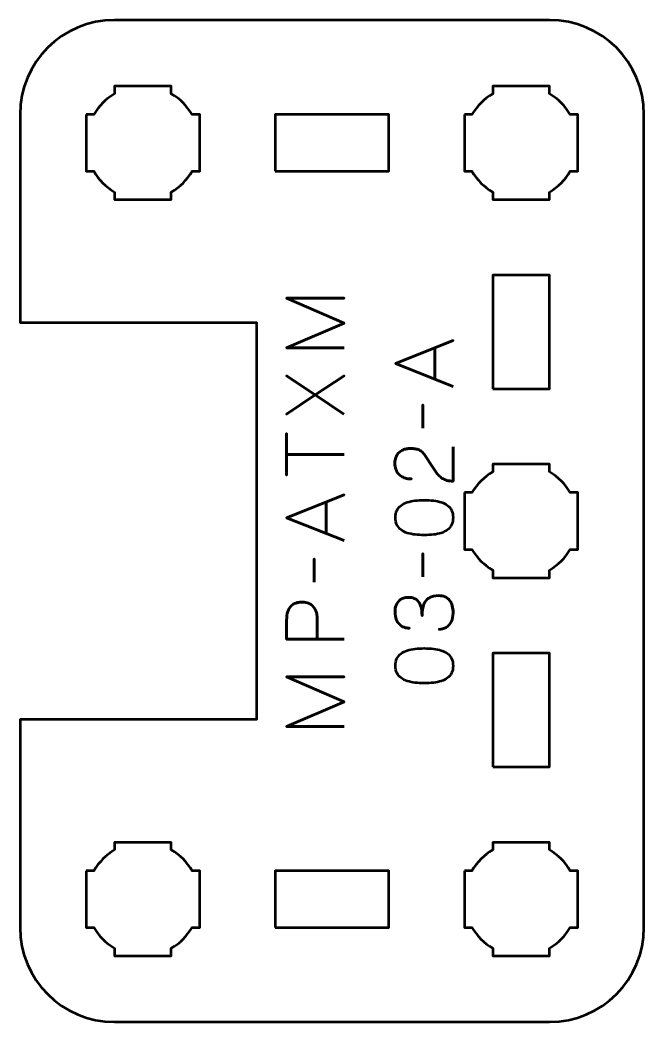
# Model space of a CAD drawing. Header units: centimetres. Extents: x -19.4 to -8.1, y -17.5 to -6.2.
# Drawn here: x -19.4 to -16.1, y -17.5 to -12.2 of the extents above; entities that cross this region are included whole.
import ezdxf

# ---------------------------------------------------------------- set-up
doc = ezdxf.new("R2010")
doc.units = ezdxf.units.CM
doc.header["$MEASUREMENT"] = 0
doc.layers.add('Layer 1', color=7, linetype='Continuous')

msp = doc.modelspace()

# ---------------------------------------------------------------- linework, layer by layer
at = {"layer": 'Layer 1', "color": 250, "lineweight": 53}
msp.add_open_spline([(-19.4, -16.99991), (-19.4, -16.99991), (-19.40001, -15.89997), (-19.40001, -15.89997), (-19.40001, -15.89997), (-19.40001, -15.89997), (-18.15, -15.89997), (-18.15, -15.89997), (-18.15, -15.89997), (-18.15, -15.89997), (-18.15, -13.79998), (-18.15, -13.79998), (-18.15, -13.79998), (-18.15, -13.79998), (-19.4, -13.79998), (-19.4, -13.79998), (-19.4, -13.79998), (-19.4, -13.79998), (-19.4, -12.70005), (-19.4, -12.70005), (-19.4, -12.70005), (-19.4, -12.42292), (-19.1769, -12.19996), (-18.8999, -12.19996), (-18.8999, -12.19996), (-18.8999, -12.19996), (-16.59998, -12.19996), (-16.59998, -12.19996), (-16.59998, -12.19996), (-16.32297, -12.19996), (-16.10002, -12.42292), (-16.10002, -12.70005), (-16.10002, -12.70005), (-16.10002, -12.70005), (-16.10002, -16.99991), (-16.10002, -16.99991), (-16.10002, -16.99991), (-16.10002, -17.27691), (-16.32297, -17.5), (-16.59998, -17.5), (-16.59998, -17.5), (-16.59998, -17.5), (-18.8999, -17.5), (-18.8999, -17.5), (-18.8999, -17.5), (-19.1769, -17.5), (-19.4, -17.27691), (-19.4, -16.99991)], degree=3, knots=[0, 0, 0, 0, 0.0833333, 0.0833333, 0.0833333, 0.0833333, 0.1666667, 0.1666667, 0.1666667, 0.1666667, 0.25, 0.25, 0.25, 0.25, 0.3333333, 0.3333333, 0.3333333, 0.3333333, 0.4166667, 0.4166667, 0.4166667, 0.4166667, 0.5, 0.5, 0.5, 0.5, 0.5833333, 0.5833333, 0.5833333, 0.5833333, 0.6666667, 0.6666667, 0.6666667, 0.6666667, 0.75, 0.75, 0.75, 0.75, 0.8333333, 0.8333333, 0.8333333, 0.8333333, 0.9166667, 0.9166667, 0.9166667, 0.9166667, 1, 1, 1, 1], dxfattribs=at)
at = {"layer": 'Layer 1', "lineweight": 53}
for points, knots in [([(-19.04984, -12.69986), (-19.04984, -12.69986), (-19.00964, -12.69986), (-19.00964, -12.69986), (-19.00964, -12.69986), (-18.98331, -12.65434), (-18.94535, -12.61641), (-18.89984, -12.59008), (-18.89984, -12.59008), (-18.89984, -12.59008), (-18.89984, -12.54986), (-18.89984, -12.54986), (-18.89984, -12.54986), (-18.89984, -12.54986), (-18.59984, -12.54986), (-18.59984, -12.54986), (-18.59984, -12.54986), (-18.59984, -12.54986), (-18.59984, -12.59005), (-18.59984, -12.59005), (-18.59984, -12.59005), (-18.55431, -12.61638), (-18.51632, -12.65433), (-18.48996, -12.69986), (-18.48996, -12.69986), (-18.48996, -12.69986), (-18.44984, -12.69986), (-18.44984, -12.69986), (-18.44984, -12.69986), (-18.44984, -12.69986), (-18.44984, -12.84528), (-18.44984, -12.84528), (-18.44984, -12.84528), (-18.44984, -12.84528), (-18.44978, -12.84993), (-18.44978, -12.84993), (-18.44978, -12.84993), (-18.44978, -12.84993), (-18.44984, -12.85457), (-18.44984, -12.85457), (-18.44984, -12.85457), (-18.44984, -12.85457), (-18.44984, -12.99986), (-18.44984, -12.99986), (-18.44984, -12.99986), (-18.44984, -12.99986), (-18.48991, -12.99986), (-18.48991, -12.99986), (-18.48991, -12.99986), (-18.51626, -13.04543), (-18.55426, -13.08344), (-18.59984, -13.1098), (-18.59984, -13.1098), (-18.59984, -13.1098), (-18.59984, -13.14986), (-18.59984, -13.14986), (-18.59984, -13.14986), (-18.59984, -13.14986), (-18.74312, -13.14986), (-18.74312, -13.14986), (-18.74312, -13.14986), (-18.74312, -13.14986), (-18.74979, -13.14994), (-18.74979, -13.14994), (-18.74979, -13.14994), (-18.74979, -13.14994), (-18.75647, -13.14986), (-18.75647, -13.14986), (-18.75647, -13.14986), (-18.75647, -13.14986), (-18.89984, -13.14986), (-18.89984, -13.14986), (-18.89984, -13.14986), (-18.89984, -13.14986), (-18.89984, -13.10976), (-18.89984, -13.10976), (-18.89984, -13.10976), (-18.94538, -13.0834), (-18.98336, -13.04541), (-19.00969, -12.99986), (-19.00969, -12.99986), (-19.00969, -12.99986), (-19.04984, -12.99986), (-19.04984, -12.99986), (-19.04984, -12.99986), (-19.04984, -12.99986), (-19.04984, -12.69986), (-19.04984, -12.69986)], [0, 0, 0, 0, 0.0454545, 0.0454545, 0.0454545, 0.0454545, 0.0909091, 0.0909091, 0.0909091, 0.0909091, 0.1363636, 0.1363636, 0.1363636, 0.1363636, 0.1818182, 0.1818182, 0.1818182, 0.1818182, 0.2272727, 0.2272727, 0.2272727, 0.2272727, 0.2727273, 0.2727273, 0.2727273, 0.2727273, 0.3181818, 0.3181818, 0.3181818, 0.3181818, 0.3636364, 0.3636364, 0.3636364, 0.3636364, 0.4090909, 0.4090909, 0.4090909, 0.4090909, 0.4545455, 0.4545455, 0.4545455, 0.4545455, 0.5, 0.5, 0.5, 0.5, 0.5454545, 0.5454545, 0.5454545, 0.5454545, 0.5909091, 0.5909091, 0.5909091, 0.5909091, 0.6363636, 0.6363636, 0.6363636, 0.6363636, 0.6818182, 0.6818182, 0.6818182, 0.6818182, 0.7272727, 0.7272727, 0.7272727, 0.7272727, 0.7727273, 0.7727273, 0.7727273, 0.7727273, 0.8181818, 0.8181818, 0.8181818, 0.8181818, 0.8636364, 0.8636364, 0.8636364, 0.8636364, 0.9090909, 0.9090909, 0.9090909, 0.9090909, 0.9545455, 0.9545455, 0.9545455, 0.9545455, 1, 1, 1, 1]), ([(-17.04984, -12.69986), (-17.04984, -12.69986), (-17.00964, -12.69986), (-17.00964, -12.69986), (-17.00964, -12.69986), (-16.98331, -12.65434), (-16.94535, -12.61641), (-16.89984, -12.59008), (-16.89984, -12.59008), (-16.89984, -12.59008), (-16.89984, -12.54986), (-16.89984, -12.54986), (-16.89984, -12.54986), (-16.89984, -12.54986), (-16.59984, -12.54986), (-16.59984, -12.54986), (-16.59984, -12.54986), (-16.59984, -12.54986), (-16.59984, -12.59005), (-16.59984, -12.59005), (-16.59984, -12.59005), (-16.55431, -12.61638), (-16.51632, -12.65433), (-16.48996, -12.69986), (-16.48996, -12.69986), (-16.48996, -12.69986), (-16.44984, -12.69986), (-16.44984, -12.69986), (-16.44984, -12.69986), (-16.44984, -12.69986), (-16.44984, -12.84528), (-16.44984, -12.84528), (-16.44984, -12.84528), (-16.44984, -12.84528), (-16.44978, -12.84993), (-16.44978, -12.84993), (-16.44978, -12.84993), (-16.44978, -12.84993), (-16.44984, -12.85457), (-16.44984, -12.85457), (-16.44984, -12.85457), (-16.44984, -12.85457), (-16.44984, -12.99986), (-16.44984, -12.99986), (-16.44984, -12.99986), (-16.44984, -12.99986), (-16.48991, -12.99986), (-16.48991, -12.99986), (-16.48991, -12.99986), (-16.51626, -13.04543), (-16.55426, -13.08344), (-16.59984, -13.1098), (-16.59984, -13.1098), (-16.59984, -13.1098), (-16.59984, -13.14986), (-16.59984, -13.14986), (-16.59984, -13.14986), (-16.59984, -13.14986), (-16.74312, -13.14986), (-16.74312, -13.14986), (-16.74312, -13.14986), (-16.74312, -13.14986), (-16.74979, -13.14994), (-16.74979, -13.14994), (-16.74979, -13.14994), (-16.74979, -13.14994), (-16.75647, -13.14986), (-16.75647, -13.14986), (-16.75647, -13.14986), (-16.75647, -13.14986), (-16.89984, -13.14986), (-16.89984, -13.14986), (-16.89984, -13.14986), (-16.89984, -13.14986), (-16.89984, -13.10976), (-16.89984, -13.10976), (-16.89984, -13.10976), (-16.94538, -13.0834), (-16.98336, -13.04541), (-17.00969, -12.99986), (-17.00969, -12.99986), (-17.00969, -12.99986), (-17.04984, -12.99986), (-17.04984, -12.99986), (-17.04984, -12.99986), (-17.04984, -12.99986), (-17.04984, -12.69986), (-17.04984, -12.69986)], [0, 0, 0, 0, 0.0454545, 0.0454545, 0.0454545, 0.0454545, 0.0909091, 0.0909091, 0.0909091, 0.0909091, 0.1363636, 0.1363636, 0.1363636, 0.1363636, 0.1818182, 0.1818182, 0.1818182, 0.1818182, 0.2272727, 0.2272727, 0.2272727, 0.2272727, 0.2727273, 0.2727273, 0.2727273, 0.2727273, 0.3181818, 0.3181818, 0.3181818, 0.3181818, 0.3636364, 0.3636364, 0.3636364, 0.3636364, 0.4090909, 0.4090909, 0.4090909, 0.4090909, 0.4545455, 0.4545455, 0.4545455, 0.4545455, 0.5, 0.5, 0.5, 0.5, 0.5454545, 0.5454545, 0.5454545, 0.5454545, 0.5909091, 0.5909091, 0.5909091, 0.5909091, 0.6363636, 0.6363636, 0.6363636, 0.6363636, 0.6818182, 0.6818182, 0.6818182, 0.6818182, 0.7272727, 0.7272727, 0.7272727, 0.7272727, 0.7727273, 0.7727273, 0.7727273, 0.7727273, 0.8181818, 0.8181818, 0.8181818, 0.8181818, 0.8636364, 0.8636364, 0.8636364, 0.8636364, 0.9090909, 0.9090909, 0.9090909, 0.9090909, 0.9545455, 0.9545455, 0.9545455, 0.9545455, 1, 1, 1, 1]), ([(-18.04995, -13.00005), (-18.04995, -13.00005), (-18.04995, -12.70005), (-18.04995, -12.70005), (-18.04995, -12.70005), (-18.04995, -12.70005), (-17.44996, -12.70005), (-17.44996, -12.70005), (-17.44996, -12.70005), (-17.44996, -12.70005), (-17.44996, -13.00005), (-17.44996, -13.00005), (-17.44996, -13.00005), (-17.44996, -13.00005), (-18.04995, -13.00005), (-18.04995, -13.00005)], [0, 0, 0, 0, 0.25, 0.25, 0.25, 0.25, 0.5, 0.5, 0.5, 0.5, 0.75, 0.75, 0.75, 0.75, 1, 1, 1, 1]), ([(-16.89998, -14.15), (-16.89998, -14.15), (-16.89998, -13.55), (-16.89998, -13.55), (-16.89998, -13.55), (-16.89998, -13.55), (-16.59998, -13.55), (-16.59998, -13.55), (-16.59998, -13.55), (-16.59998, -13.55), (-16.59998, -14.15), (-16.59998, -14.15), (-16.59998, -14.15), (-16.59998, -14.15), (-16.89998, -14.15), (-16.89998, -14.15)], [0, 0, 0, 0, 0.25, 0.25, 0.25, 0.25, 0.5, 0.5, 0.5, 0.5, 0.75, 0.75, 0.75, 0.75, 1, 1, 1, 1]), ([(-17.04984, -14.69986), (-17.04984, -14.69986), (-17.00964, -14.69986), (-17.00964, -14.69986), (-17.00964, -14.69986), (-16.98331, -14.65434), (-16.94535, -14.61641), (-16.89984, -14.59008), (-16.89984, -14.59008), (-16.89984, -14.59008), (-16.89984, -14.54986), (-16.89984, -14.54986), (-16.89984, -14.54986), (-16.89984, -14.54986), (-16.59984, -14.54986), (-16.59984, -14.54986), (-16.59984, -14.54986), (-16.59984, -14.54986), (-16.59984, -14.59005), (-16.59984, -14.59005), (-16.59984, -14.59005), (-16.55431, -14.61638), (-16.51632, -14.65433), (-16.48996, -14.69986), (-16.48996, -14.69986), (-16.48996, -14.69986), (-16.44984, -14.69986), (-16.44984, -14.69986), (-16.44984, -14.69986), (-16.44984, -14.69986), (-16.44984, -14.84528), (-16.44984, -14.84528), (-16.44984, -14.84528), (-16.44984, -14.84528), (-16.44978, -14.84993), (-16.44978, -14.84993), (-16.44978, -14.84993), (-16.44978, -14.84993), (-16.44984, -14.85457), (-16.44984, -14.85457), (-16.44984, -14.85457), (-16.44984, -14.85457), (-16.44984, -14.99986), (-16.44984, -14.99986), (-16.44984, -14.99986), (-16.44984, -14.99986), (-16.48991, -14.99986), (-16.48991, -14.99986), (-16.48991, -14.99986), (-16.51626, -15.04543), (-16.55426, -15.08344), (-16.59984, -15.1098), (-16.59984, -15.1098), (-16.59984, -15.1098), (-16.59984, -15.14986), (-16.59984, -15.14986), (-16.59984, -15.14986), (-16.59984, -15.14986), (-16.74312, -15.14986), (-16.74312, -15.14986), (-16.74312, -15.14986), (-16.74312, -15.14986), (-16.74979, -15.14994), (-16.74979, -15.14994), (-16.74979, -15.14994), (-16.74979, -15.14994), (-16.75647, -15.14986), (-16.75647, -15.14986), (-16.75647, -15.14986), (-16.75647, -15.14986), (-16.89984, -15.14986), (-16.89984, -15.14986), (-16.89984, -15.14986), (-16.89984, -15.14986), (-16.89984, -15.10976), (-16.89984, -15.10976), (-16.89984, -15.10976), (-16.94538, -15.0834), (-16.98336, -15.04541), (-17.00969, -14.99986), (-17.00969, -14.99986), (-17.00969, -14.99986), (-17.04984, -14.99986), (-17.04984, -14.99986), (-17.04984, -14.99986), (-17.04984, -14.99986), (-17.04984, -14.69986), (-17.04984, -14.69986)], [0, 0, 0, 0, 0.0454545, 0.0454545, 0.0454545, 0.0454545, 0.0909091, 0.0909091, 0.0909091, 0.0909091, 0.1363636, 0.1363636, 0.1363636, 0.1363636, 0.1818182, 0.1818182, 0.1818182, 0.1818182, 0.2272727, 0.2272727, 0.2272727, 0.2272727, 0.2727273, 0.2727273, 0.2727273, 0.2727273, 0.3181818, 0.3181818, 0.3181818, 0.3181818, 0.3636364, 0.3636364, 0.3636364, 0.3636364, 0.4090909, 0.4090909, 0.4090909, 0.4090909, 0.4545455, 0.4545455, 0.4545455, 0.4545455, 0.5, 0.5, 0.5, 0.5, 0.5454545, 0.5454545, 0.5454545, 0.5454545, 0.5909091, 0.5909091, 0.5909091, 0.5909091, 0.6363636, 0.6363636, 0.6363636, 0.6363636, 0.6818182, 0.6818182, 0.6818182, 0.6818182, 0.7272727, 0.7272727, 0.7272727, 0.7272727, 0.7727273, 0.7727273, 0.7727273, 0.7727273, 0.8181818, 0.8181818, 0.8181818, 0.8181818, 0.8636364, 0.8636364, 0.8636364, 0.8636364, 0.9090909, 0.9090909, 0.9090909, 0.9090909, 0.9545455, 0.9545455, 0.9545455, 0.9545455, 1, 1, 1, 1]), ([(-16.89998, -16.14996), (-16.89998, -16.14996), (-16.89998, -15.54996), (-16.89998, -15.54996), (-16.89998, -15.54996), (-16.89998, -15.54996), (-16.59998, -15.54996), (-16.59998, -15.54996), (-16.59998, -15.54996), (-16.59998, -15.54996), (-16.59998, -16.14996), (-16.59998, -16.14996), (-16.59998, -16.14996), (-16.59998, -16.14996), (-16.89998, -16.14996), (-16.89998, -16.14996)], [0, 0, 0, 0, 0.25, 0.25, 0.25, 0.25, 0.5, 0.5, 0.5, 0.5, 0.75, 0.75, 0.75, 0.75, 1, 1, 1, 1]), ([(-19.04984, -16.69986), (-19.04984, -16.69986), (-19.00964, -16.69986), (-19.00964, -16.69986), (-19.00964, -16.69986), (-18.98331, -16.65434), (-18.94535, -16.61641), (-18.89984, -16.59008), (-18.89984, -16.59008), (-18.89984, -16.59008), (-18.89984, -16.54986), (-18.89984, -16.54986), (-18.89984, -16.54986), (-18.89984, -16.54986), (-18.59984, -16.54986), (-18.59984, -16.54986), (-18.59984, -16.54986), (-18.59984, -16.54986), (-18.59984, -16.59005), (-18.59984, -16.59005), (-18.59984, -16.59005), (-18.55431, -16.61638), (-18.51632, -16.65433), (-18.48996, -16.69986), (-18.48996, -16.69986), (-18.48996, -16.69986), (-18.44984, -16.69986), (-18.44984, -16.69986), (-18.44984, -16.69986), (-18.44984, -16.69986), (-18.44984, -16.84528), (-18.44984, -16.84528), (-18.44984, -16.84528), (-18.44984, -16.84528), (-18.44978, -16.84993), (-18.44978, -16.84993), (-18.44978, -16.84993), (-18.44978, -16.84993), (-18.44984, -16.85457), (-18.44984, -16.85457), (-18.44984, -16.85457), (-18.44984, -16.85457), (-18.44984, -16.99986), (-18.44984, -16.99986), (-18.44984, -16.99986), (-18.44984, -16.99986), (-18.48991, -16.99986), (-18.48991, -16.99986), (-18.48991, -16.99986), (-18.51626, -17.04543), (-18.55426, -17.08344), (-18.59984, -17.1098), (-18.59984, -17.1098), (-18.59984, -17.1098), (-18.59984, -17.14986), (-18.59984, -17.14986), (-18.59984, -17.14986), (-18.59984, -17.14986), (-18.74312, -17.14986), (-18.74312, -17.14986), (-18.74312, -17.14986), (-18.74312, -17.14986), (-18.74979, -17.14994), (-18.74979, -17.14994), (-18.74979, -17.14994), (-18.74979, -17.14994), (-18.75647, -17.14986), (-18.75647, -17.14986), (-18.75647, -17.14986), (-18.75647, -17.14986), (-18.89984, -17.14986), (-18.89984, -17.14986), (-18.89984, -17.14986), (-18.89984, -17.14986), (-18.89984, -17.10976), (-18.89984, -17.10976), (-18.89984, -17.10976), (-18.94538, -17.0834), (-18.98336, -17.04541), (-19.00969, -16.99986), (-19.00969, -16.99986), (-19.00969, -16.99986), (-19.04984, -16.99986), (-19.04984, -16.99986), (-19.04984, -16.99986), (-19.04984, -16.99986), (-19.04984, -16.69986), (-19.04984, -16.69986)], [0, 0, 0, 0, 0.0454545, 0.0454545, 0.0454545, 0.0454545, 0.0909091, 0.0909091, 0.0909091, 0.0909091, 0.1363636, 0.1363636, 0.1363636, 0.1363636, 0.1818182, 0.1818182, 0.1818182, 0.1818182, 0.2272727, 0.2272727, 0.2272727, 0.2272727, 0.2727273, 0.2727273, 0.2727273, 0.2727273, 0.3181818, 0.3181818, 0.3181818, 0.3181818, 0.3636364, 0.3636364, 0.3636364, 0.3636364, 0.4090909, 0.4090909, 0.4090909, 0.4090909, 0.4545455, 0.4545455, 0.4545455, 0.4545455, 0.5, 0.5, 0.5, 0.5, 0.5454545, 0.5454545, 0.5454545, 0.5454545, 0.5909091, 0.5909091, 0.5909091, 0.5909091, 0.6363636, 0.6363636, 0.6363636, 0.6363636, 0.6818182, 0.6818182, 0.6818182, 0.6818182, 0.7272727, 0.7272727, 0.7272727, 0.7272727, 0.7727273, 0.7727273, 0.7727273, 0.7727273, 0.8181818, 0.8181818, 0.8181818, 0.8181818, 0.8636364, 0.8636364, 0.8636364, 0.8636364, 0.9090909, 0.9090909, 0.9090909, 0.9090909, 0.9545455, 0.9545455, 0.9545455, 0.9545455, 1, 1, 1, 1]), ([(-17.04984, -16.69986), (-17.04984, -16.69986), (-17.00964, -16.69986), (-17.00964, -16.69986), (-17.00964, -16.69986), (-16.98331, -16.65434), (-16.94535, -16.61641), (-16.89984, -16.59008), (-16.89984, -16.59008), (-16.89984, -16.59008), (-16.89984, -16.54986), (-16.89984, -16.54986), (-16.89984, -16.54986), (-16.89984, -16.54986), (-16.59984, -16.54986), (-16.59984, -16.54986), (-16.59984, -16.54986), (-16.59984, -16.54986), (-16.59984, -16.59005), (-16.59984, -16.59005), (-16.59984, -16.59005), (-16.55431, -16.61638), (-16.51632, -16.65433), (-16.48996, -16.69986), (-16.48996, -16.69986), (-16.48996, -16.69986), (-16.44984, -16.69986), (-16.44984, -16.69986), (-16.44984, -16.69986), (-16.44984, -16.69986), (-16.44984, -16.84528), (-16.44984, -16.84528), (-16.44984, -16.84528), (-16.44984, -16.84528), (-16.44978, -16.84993), (-16.44978, -16.84993), (-16.44978, -16.84993), (-16.44978, -16.84993), (-16.44984, -16.85457), (-16.44984, -16.85457), (-16.44984, -16.85457), (-16.44984, -16.85457), (-16.44984, -16.99986), (-16.44984, -16.99986), (-16.44984, -16.99986), (-16.44984, -16.99986), (-16.48991, -16.99986), (-16.48991, -16.99986), (-16.48991, -16.99986), (-16.51626, -17.04543), (-16.55426, -17.08344), (-16.59984, -17.1098), (-16.59984, -17.1098), (-16.59984, -17.1098), (-16.59984, -17.14986), (-16.59984, -17.14986), (-16.59984, -17.14986), (-16.59984, -17.14986), (-16.74312, -17.14986), (-16.74312, -17.14986), (-16.74312, -17.14986), (-16.74312, -17.14986), (-16.74979, -17.14994), (-16.74979, -17.14994), (-16.74979, -17.14994), (-16.74979, -17.14994), (-16.75647, -17.14986), (-16.75647, -17.14986), (-16.75647, -17.14986), (-16.75647, -17.14986), (-16.89984, -17.14986), (-16.89984, -17.14986), (-16.89984, -17.14986), (-16.89984, -17.14986), (-16.89984, -17.10976), (-16.89984, -17.10976), (-16.89984, -17.10976), (-16.94538, -17.0834), (-16.98336, -17.04541), (-17.00969, -16.99986), (-17.00969, -16.99986), (-17.00969, -16.99986), (-17.04984, -16.99986), (-17.04984, -16.99986), (-17.04984, -16.99986), (-17.04984, -16.99986), (-17.04984, -16.69986), (-17.04984, -16.69986)], [0, 0, 0, 0, 0.0454545, 0.0454545, 0.0454545, 0.0454545, 0.0909091, 0.0909091, 0.0909091, 0.0909091, 0.1363636, 0.1363636, 0.1363636, 0.1363636, 0.1818182, 0.1818182, 0.1818182, 0.1818182, 0.2272727, 0.2272727, 0.2272727, 0.2272727, 0.2727273, 0.2727273, 0.2727273, 0.2727273, 0.3181818, 0.3181818, 0.3181818, 0.3181818, 0.3636364, 0.3636364, 0.3636364, 0.3636364, 0.4090909, 0.4090909, 0.4090909, 0.4090909, 0.4545455, 0.4545455, 0.4545455, 0.4545455, 0.5, 0.5, 0.5, 0.5, 0.5454545, 0.5454545, 0.5454545, 0.5454545, 0.5909091, 0.5909091, 0.5909091, 0.5909091, 0.6363636, 0.6363636, 0.6363636, 0.6363636, 0.6818182, 0.6818182, 0.6818182, 0.6818182, 0.7272727, 0.7272727, 0.7272727, 0.7272727, 0.7727273, 0.7727273, 0.7727273, 0.7727273, 0.8181818, 0.8181818, 0.8181818, 0.8181818, 0.8636364, 0.8636364, 0.8636364, 0.8636364, 0.9090909, 0.9090909, 0.9090909, 0.9090909, 0.9545455, 0.9545455, 0.9545455, 0.9545455, 1, 1, 1, 1]), ([(-18.04995, -16.99991), (-18.04995, -16.99991), (-18.04995, -16.6999), (-18.04995, -16.6999), (-18.04995, -16.6999), (-18.04995, -16.6999), (-17.44996, -16.6999), (-17.44996, -16.6999), (-17.44996, -16.6999), (-17.44996, -16.6999), (-17.44996, -16.99991), (-17.44996, -16.99991), (-17.44996, -16.99991), (-17.44996, -16.99991), (-18.04995, -16.99991), (-18.04995, -16.99991)], [0, 0, 0, 0, 0.25, 0.25, 0.25, 0.25, 0.5, 0.5, 0.5, 0.5, 0.75, 0.75, 0.75, 0.75, 1, 1, 1, 1])]:
    msp.add_open_spline(points, degree=3, knots=knots, dxfattribs=at)
at = {"layer": 'Layer 1', "color": 30, "lineweight": 53}
for points, knots in [([(-17.68495, -13.93431), (-17.68495, -13.93431), (-17.99017, -13.93431), (-17.99017, -13.93431), (-17.99017, -13.93431), (-17.99017, -13.93431), (-17.68495, -13.80308), (-17.68495, -13.80308), (-17.68495, -13.80308), (-17.68495, -13.80308), (-17.99017, -13.67142), (-17.99017, -13.67142), (-17.99017, -13.67142), (-17.99017, -13.67142), (-17.68495, -13.67142), (-17.68495, -13.67142), (-17.68495, -13.67142), (-17.68495, -13.67142), (-17.99017, -13.67142), (-17.99017, -13.67142), (-17.99017, -13.67142), (-17.99017, -13.67142), (-17.68495, -13.80308), (-17.68495, -13.80308), (-17.68495, -13.80308), (-17.68495, -13.80308), (-17.99017, -13.93431), (-17.99017, -13.93431), (-17.99017, -13.93431), (-17.99017, -13.93431), (-17.68495, -13.93431), (-17.68495, -13.93431)], [0, 0, 0, 0, 0.125, 0.125, 0.125, 0.125, 0.25, 0.25, 0.25, 0.25, 0.375, 0.375, 0.375, 0.375, 0.5, 0.5, 0.5, 0.5, 0.625, 0.625, 0.625, 0.625, 0.75, 0.75, 0.75, 0.75, 0.875, 0.875, 0.875, 0.875, 1, 1, 1, 1]), ([(-17.10964, -14.13793), (-17.10964, -14.13793), (-17.41486, -14.01686), (-17.41486, -14.01686), (-17.41486, -14.01686), (-17.41486, -14.01686), (-17.10964, -13.89536), (-17.10964, -13.89536), (-17.10964, -13.89536), (-17.10964, -13.89536), (-17.41486, -14.01686), (-17.41486, -14.01686), (-17.41486, -14.01686), (-17.41486, -14.01686), (-17.10964, -14.13793), (-17.10964, -14.13793)], [0, 0, 0, 0, 0.25, 0.25, 0.25, 0.25, 0.5, 0.5, 0.5, 0.5, 0.75, 0.75, 0.75, 0.75, 1, 1, 1, 1]), ([(-17.20574, -14.09983), (-17.20574, -14.09983), (-17.20574, -13.93389), (-17.20574, -13.93389), (-17.20574, -13.93389), (-17.20574, -13.93389), (-17.20574, -14.09983), (-17.20574, -14.09983)], [0, 0, 0, 0, 0.5, 0.5, 0.5, 0.5, 1, 1, 1, 1]), ([(-17.68707, -14.28567), (-17.68707, -14.28567), (-17.83862, -14.18322), (-17.83862, -14.18322), (-17.83862, -14.18322), (-17.83862, -14.18322), (-17.99017, -14.28398), (-17.99017, -14.28398), (-17.99017, -14.28398), (-17.99017, -14.28398), (-17.83862, -14.18322), (-17.83862, -14.18322), (-17.83862, -14.18322), (-17.83862, -14.18322), (-17.99017, -14.0812), (-17.99017, -14.0812), (-17.99017, -14.0812), (-17.99017, -14.0812), (-17.83862, -14.18322), (-17.83862, -14.18322), (-17.83862, -14.18322), (-17.83862, -14.18322), (-17.68495, -14.0812), (-17.68495, -14.0812), (-17.68495, -14.0812), (-17.68495, -14.0812), (-17.83862, -14.18322), (-17.83862, -14.18322), (-17.83862, -14.18322), (-17.83862, -14.18322), (-17.68707, -14.28567), (-17.68707, -14.28567)], [0, 0, 0, 0, 0.125, 0.125, 0.125, 0.125, 0.25, 0.25, 0.25, 0.25, 0.375, 0.375, 0.375, 0.375, 0.5, 0.5, 0.5, 0.5, 0.625, 0.625, 0.625, 0.625, 0.75, 0.75, 0.75, 0.75, 0.875, 0.875, 0.875, 0.875, 1, 1, 1, 1]), ([(-17.26924, -14.35806), (-17.26924, -14.35806), (-17.26924, -14.23487), (-17.26924, -14.23487), (-17.26924, -14.23487), (-17.26924, -14.23487), (-17.26924, -14.35806), (-17.26924, -14.35806)], [0, 0, 0, 0, 0.5, 0.5, 0.5, 0.5, 1, 1, 1, 1]), ([(-17.68495, -14.49818), (-17.68495, -14.49818), (-17.99017, -14.49818), (-17.99017, -14.49818), (-17.99017, -14.49818), (-17.99017, -14.49818), (-17.99017, -14.60782), (-17.99017, -14.60782), (-17.99017, -14.60782), (-17.99017, -14.60782), (-17.99017, -14.38769), (-17.99017, -14.38769), (-17.99017, -14.38769), (-17.99017, -14.38769), (-17.99017, -14.49818), (-17.99017, -14.49818), (-17.99017, -14.49818), (-17.99017, -14.49818), (-17.68495, -14.49818), (-17.68495, -14.49818)], [0, 0, 0, 0, 0.2, 0.2, 0.2, 0.2, 0.4, 0.4, 0.4, 0.4, 0.6, 0.6, 0.6, 0.6, 0.8, 0.8, 0.8, 0.8, 1, 1, 1, 1]), ([(-17.10964, -14.45796), (-17.10964, -14.45796), (-17.10964, -14.63957), (-17.10964, -14.63957), (-17.10964, -14.63957), (-17.12192, -14.63922), (-17.13278, -14.63767), (-17.1421, -14.63505), (-17.1421, -14.63505), (-17.15141, -14.63237), (-17.15959, -14.62878), (-17.16665, -14.62433), (-17.16665, -14.62433), (-17.1737, -14.61981), (-17.17998, -14.61466), (-17.18549, -14.60881), (-17.18549, -14.60881), (-17.19106, -14.60295), (-17.19614, -14.59667), (-17.20094, -14.5899), (-17.20094, -14.5899), (-17.20567, -14.58313), (-17.21039, -14.57614), (-17.21505, -14.56887), (-17.21505, -14.56887), (-17.21505, -14.56887), (-17.26331, -14.49648), (-17.26331, -14.49648), (-17.26331, -14.49648), (-17.26853, -14.48908), (-17.27417, -14.48329), (-17.28038, -14.4792), (-17.28038, -14.4792), (-17.28652, -14.47504), (-17.29301, -14.47214), (-17.29979, -14.47038), (-17.29979, -14.47038), (-17.30663, -14.46869), (-17.31354, -14.46763), (-17.32067, -14.46728), (-17.32067, -14.46728), (-17.3278, -14.46692), (-17.33492, -14.46678), (-17.34205, -14.46685), (-17.34205, -14.46685), (-17.3479, -14.46685), (-17.35418, -14.46763), (-17.36096, -14.46918), (-17.36096, -14.46918), (-17.36766, -14.4708), (-17.37436, -14.47334), (-17.38099, -14.47694), (-17.38099, -14.47694), (-17.38763, -14.48054), (-17.39369, -14.48534), (-17.3992, -14.49133), (-17.3992, -14.49133), (-17.40463, -14.49733), (-17.409, -14.50474), (-17.41232, -14.51356), (-17.41232, -14.51356), (-17.41564, -14.52238), (-17.41733, -14.53275), (-17.4174, -14.54474), (-17.4174, -14.54474), (-17.41733, -14.55681), (-17.41564, -14.56746), (-17.41239, -14.57664), (-17.41239, -14.57664), (-17.40915, -14.58581), (-17.40463, -14.59364), (-17.39892, -14.60013), (-17.39892, -14.60013), (-17.3932, -14.60662), (-17.38657, -14.61184), (-17.37916, -14.61593), (-17.37916, -14.61593), (-17.37175, -14.62003), (-17.36385, -14.62299), (-17.35552, -14.62489), (-17.35552, -14.62489), (-17.3472, -14.6268), (-17.33873, -14.62772), (-17.33019, -14.62772), (-17.33019, -14.62772), (-17.33873, -14.62772), (-17.3472, -14.6268), (-17.35552, -14.62489), (-17.35552, -14.62489), (-17.36385, -14.62299), (-17.37175, -14.62003), (-17.37916, -14.61593), (-17.37916, -14.61593), (-17.38657, -14.61184), (-17.3932, -14.60662), (-17.39892, -14.60013), (-17.39892, -14.60013), (-17.40463, -14.59364), (-17.40915, -14.58581), (-17.41239, -14.57664), (-17.41239, -14.57664), (-17.41564, -14.56746), (-17.41733, -14.55681), (-17.4174, -14.54474), (-17.4174, -14.54474), (-17.41733, -14.53275), (-17.41564, -14.52238), (-17.41232, -14.51356), (-17.41232, -14.51356), (-17.409, -14.50474), (-17.40463, -14.49733), (-17.3992, -14.49133), (-17.3992, -14.49133), (-17.39369, -14.48534), (-17.38763, -14.48054), (-17.38099, -14.47694), (-17.38099, -14.47694), (-17.37436, -14.47334), (-17.36766, -14.4708), (-17.36096, -14.46918), (-17.36096, -14.46918), (-17.35418, -14.46763), (-17.3479, -14.46685), (-17.34205, -14.46685), (-17.34205, -14.46685), (-17.33492, -14.46678), (-17.3278, -14.46692), (-17.32067, -14.46728), (-17.32067, -14.46728), (-17.31354, -14.46763), (-17.30663, -14.46869), (-17.29979, -14.47038), (-17.29979, -14.47038), (-17.29301, -14.47214), (-17.28652, -14.47504), (-17.28038, -14.4792), (-17.28038, -14.4792), (-17.27417, -14.48329), (-17.26853, -14.48908), (-17.26331, -14.49648), (-17.26331, -14.49648), (-17.26331, -14.49648), (-17.21505, -14.56887), (-17.21505, -14.56887), (-17.21505, -14.56887), (-17.21039, -14.57614), (-17.20567, -14.58313), (-17.20094, -14.5899), (-17.20094, -14.5899), (-17.19614, -14.59667), (-17.19106, -14.60295), (-17.18549, -14.60881), (-17.18549, -14.60881), (-17.17998, -14.61466), (-17.1737, -14.61981), (-17.16665, -14.62433), (-17.16665, -14.62433), (-17.15959, -14.62878), (-17.15141, -14.63237), (-17.1421, -14.63505), (-17.1421, -14.63505), (-17.13278, -14.63767), (-17.12192, -14.63922), (-17.10964, -14.63957), (-17.10964, -14.63957), (-17.10964, -14.63957), (-17.10964, -14.45796), (-17.10964, -14.45796)], [0, 0, 0, 0, 0.0238095, 0.0238095, 0.0238095, 0.0238095, 0.047619, 0.047619, 0.047619, 0.047619, 0.0714286, 0.0714286, 0.0714286, 0.0714286, 0.0952381, 0.0952381, 0.0952381, 0.0952381, 0.1190476, 0.1190476, 0.1190476, 0.1190476, 0.1428571, 0.1428571, 0.1428571, 0.1428571, 0.1666667, 0.1666667, 0.1666667, 0.1666667, 0.1904762, 0.1904762, 0.1904762, 0.1904762, 0.2142857, 0.2142857, 0.2142857, 0.2142857, 0.2380952, 0.2380952, 0.2380952, 0.2380952, 0.2619048, 0.2619048, 0.2619048, 0.2619048, 0.2857143, 0.2857143, 0.2857143, 0.2857143, 0.3095238, 0.3095238, 0.3095238, 0.3095238, 0.3333333, 0.3333333, 0.3333333, 0.3333333, 0.3571429, 0.3571429, 0.3571429, 0.3571429, 0.3809524, 0.3809524, 0.3809524, 0.3809524, 0.4047619, 0.4047619, 0.4047619, 0.4047619, 0.4285714, 0.4285714, 0.4285714, 0.4285714, 0.452381, 0.452381, 0.452381, 0.452381, 0.4761905, 0.4761905, 0.4761905, 0.4761905, 0.5, 0.5, 0.5, 0.5, 0.5238095, 0.5238095, 0.5238095, 0.5238095, 0.547619, 0.547619, 0.547619, 0.547619, 0.5714286, 0.5714286, 0.5714286, 0.5714286, 0.5952381, 0.5952381, 0.5952381, 0.5952381, 0.6190476, 0.6190476, 0.6190476, 0.6190476, 0.6428571, 0.6428571, 0.6428571, 0.6428571, 0.6666667, 0.6666667, 0.6666667, 0.6666667, 0.6904762, 0.6904762, 0.6904762, 0.6904762, 0.7142857, 0.7142857, 0.7142857, 0.7142857, 0.7380952, 0.7380952, 0.7380952, 0.7380952, 0.7619048, 0.7619048, 0.7619048, 0.7619048, 0.7857143, 0.7857143, 0.7857143, 0.7857143, 0.8095238, 0.8095238, 0.8095238, 0.8095238, 0.8333333, 0.8333333, 0.8333333, 0.8333333, 0.8571429, 0.8571429, 0.8571429, 0.8571429, 0.8809524, 0.8809524, 0.8809524, 0.8809524, 0.9047619, 0.9047619, 0.9047619, 0.9047619, 0.9285714, 0.9285714, 0.9285714, 0.9285714, 0.952381, 0.952381, 0.952381, 0.952381, 0.9761905, 0.9761905, 0.9761905, 0.9761905, 1, 1, 1, 1]), ([(-17.68495, -14.95368), (-17.68495, -14.95368), (-17.99017, -14.83261), (-17.99017, -14.83261), (-17.99017, -14.83261), (-17.99017, -14.83261), (-17.68495, -14.71111), (-17.68495, -14.71111), (-17.68495, -14.71111), (-17.68495, -14.71111), (-17.99017, -14.83261), (-17.99017, -14.83261), (-17.99017, -14.83261), (-17.99017, -14.83261), (-17.68495, -14.95368), (-17.68495, -14.95368)], [0, 0, 0, 0, 0.25, 0.25, 0.25, 0.25, 0.5, 0.5, 0.5, 0.5, 0.75, 0.75, 0.75, 0.75, 1, 1, 1, 1]), ([(-17.78105, -14.91558), (-17.78105, -14.91558), (-17.78105, -14.74964), (-17.78105, -14.74964), (-17.78105, -14.74964), (-17.78105, -14.74964), (-17.78105, -14.91558), (-17.78105, -14.91558)], [0, 0, 0, 0, 0.5, 0.5, 0.5, 0.5, 1, 1, 1, 1]), ([(-17.10964, -14.83218), (-17.10971, -14.81737), (-17.11232, -14.8046), (-17.1174, -14.79394), (-17.1174, -14.79394), (-17.12248, -14.78336), (-17.12975, -14.77454), (-17.13899, -14.76749), (-17.13899, -14.76749), (-17.1483, -14.7605), (-17.15931, -14.755), (-17.17201, -14.75091), (-17.17201, -14.75091), (-17.18471, -14.74688), (-17.19861, -14.74399), (-17.21385, -14.74237), (-17.21385, -14.74237), (-17.22909, -14.74067), (-17.24511, -14.73983), (-17.26204, -14.7399), (-17.26204, -14.7399), (-17.2789, -14.73983), (-17.29492, -14.74067), (-17.31009, -14.74237), (-17.31009, -14.74237), (-17.32526, -14.74399), (-17.33923, -14.74688), (-17.35193, -14.75091), (-17.35193, -14.75091), (-17.36456, -14.755), (-17.37556, -14.7605), (-17.38495, -14.76749), (-17.38495, -14.76749), (-17.39426, -14.77454), (-17.40153, -14.78336), (-17.40661, -14.79394), (-17.40661, -14.79394), (-17.41176, -14.8046), (-17.41437, -14.81737), (-17.41444, -14.83218), (-17.41444, -14.83218), (-17.41437, -14.847), (-17.41176, -14.85977), (-17.40661, -14.87043), (-17.40661, -14.87043), (-17.40153, -14.88101), (-17.39426, -14.88983), (-17.38495, -14.89688), (-17.38495, -14.89688), (-17.37556, -14.90387), (-17.36456, -14.90937), (-17.35193, -14.91346), (-17.35193, -14.91346), (-17.33923, -14.91749), (-17.32526, -14.92038), (-17.31009, -14.922), (-17.31009, -14.922), (-17.29492, -14.92369), (-17.2789, -14.92454), (-17.26204, -14.92447), (-17.26204, -14.92447), (-17.24511, -14.92454), (-17.22909, -14.92369), (-17.21385, -14.922), (-17.21385, -14.922), (-17.19861, -14.92038), (-17.18471, -14.91749), (-17.17201, -14.91346), (-17.17201, -14.91346), (-17.15931, -14.90937), (-17.1483, -14.90387), (-17.13899, -14.89688), (-17.13899, -14.89688), (-17.12975, -14.88983), (-17.12248, -14.88101), (-17.1174, -14.87043), (-17.1174, -14.87043), (-17.11232, -14.85977), (-17.10971, -14.847), (-17.10964, -14.83218)], [0, 0, 0, 0, 0.05, 0.05, 0.05, 0.05, 0.1, 0.1, 0.1, 0.1, 0.15, 0.15, 0.15, 0.15, 0.2, 0.2, 0.2, 0.2, 0.25, 0.25, 0.25, 0.25, 0.3, 0.3, 0.3, 0.3, 0.35, 0.35, 0.35, 0.35, 0.4, 0.4, 0.4, 0.4, 0.45, 0.45, 0.45, 0.45, 0.5, 0.5, 0.5, 0.5, 0.55, 0.55, 0.55, 0.55, 0.6, 0.6, 0.6, 0.6, 0.65, 0.65, 0.65, 0.65, 0.7, 0.7, 0.7, 0.7, 0.75, 0.75, 0.75, 0.75, 0.8, 0.8, 0.8, 0.8, 0.85, 0.85, 0.85, 0.85, 0.9, 0.9, 0.9, 0.9, 0.95, 0.95, 0.95, 0.95, 1, 1, 1, 1]), ([(-17.10964, -14.83218), (-17.10971, -14.81737), (-17.11232, -14.8046), (-17.1174, -14.79394), (-17.1174, -14.79394), (-17.12248, -14.78336), (-17.12975, -14.77454), (-17.13899, -14.76749), (-17.13899, -14.76749), (-17.1483, -14.7605), (-17.15931, -14.755), (-17.17201, -14.75091), (-17.17201, -14.75091), (-17.18471, -14.74688), (-17.19861, -14.74399), (-17.21385, -14.74237), (-17.21385, -14.74237), (-17.22909, -14.74067), (-17.24511, -14.73983), (-17.26204, -14.7399), (-17.26204, -14.7399), (-17.2789, -14.73983), (-17.29492, -14.74067), (-17.31009, -14.74237), (-17.31009, -14.74237), (-17.32526, -14.74399), (-17.33923, -14.74688), (-17.35193, -14.75091), (-17.35193, -14.75091), (-17.36456, -14.755), (-17.37556, -14.7605), (-17.38495, -14.76749), (-17.38495, -14.76749), (-17.39426, -14.77454), (-17.40153, -14.78336), (-17.40661, -14.79394), (-17.40661, -14.79394), (-17.41176, -14.8046), (-17.41437, -14.81737), (-17.41444, -14.83218), (-17.41444, -14.83218), (-17.41437, -14.847), (-17.41176, -14.85977), (-17.40661, -14.87043), (-17.40661, -14.87043), (-17.40153, -14.88101), (-17.39426, -14.88983), (-17.38495, -14.89688), (-17.38495, -14.89688), (-17.37556, -14.90387), (-17.36456, -14.90937), (-17.35193, -14.91346), (-17.35193, -14.91346), (-17.33923, -14.91749), (-17.32526, -14.92038), (-17.31009, -14.922), (-17.31009, -14.922), (-17.29492, -14.92369), (-17.2789, -14.92454), (-17.26204, -14.92447), (-17.26204, -14.92447), (-17.24511, -14.92454), (-17.22909, -14.92369), (-17.21385, -14.922), (-17.21385, -14.922), (-17.19861, -14.92038), (-17.18471, -14.91749), (-17.17201, -14.91346), (-17.17201, -14.91346), (-17.15931, -14.90937), (-17.1483, -14.90387), (-17.13899, -14.89688), (-17.13899, -14.89688), (-17.12975, -14.88983), (-17.12248, -14.88101), (-17.1174, -14.87043), (-17.1174, -14.87043), (-17.11232, -14.85977), (-17.10971, -14.847), (-17.10964, -14.83218)], [0, 0, 0, 0, 0.05, 0.05, 0.05, 0.05, 0.1, 0.1, 0.1, 0.1, 0.15, 0.15, 0.15, 0.15, 0.2, 0.2, 0.2, 0.2, 0.25, 0.25, 0.25, 0.25, 0.3, 0.3, 0.3, 0.3, 0.35, 0.35, 0.35, 0.35, 0.4, 0.4, 0.4, 0.4, 0.45, 0.45, 0.45, 0.45, 0.5, 0.5, 0.5, 0.5, 0.55, 0.55, 0.55, 0.55, 0.6, 0.6, 0.6, 0.6, 0.65, 0.65, 0.65, 0.65, 0.7, 0.7, 0.7, 0.7, 0.75, 0.75, 0.75, 0.75, 0.8, 0.8, 0.8, 0.8, 0.85, 0.85, 0.85, 0.85, 0.9, 0.9, 0.9, 0.9, 0.95, 0.95, 0.95, 0.95, 1, 1, 1, 1]), ([(-17.84455, -15.17381), (-17.84455, -15.17381), (-17.84455, -15.05062), (-17.84455, -15.05062), (-17.84455, -15.05062), (-17.84455, -15.05062), (-17.84455, -15.17381), (-17.84455, -15.17381)], [0, 0, 0, 0, 0.5, 0.5, 0.5, 0.5, 1, 1, 1, 1]), ([(-17.26924, -15.1446), (-17.26924, -15.1446), (-17.26924, -15.02141), (-17.26924, -15.02141), (-17.26924, -15.02141), (-17.26924, -15.02141), (-17.26924, -15.1446), (-17.26924, -15.1446)], [0, 0, 0, 0, 0.5, 0.5, 0.5, 0.5, 1, 1, 1, 1]), ([(-17.18626, -15.42315), (-17.17102, -15.42308), (-17.15776, -15.41955), (-17.14626, -15.41257), (-17.14626, -15.41257), (-17.13483, -15.40558), (-17.12587, -15.39563), (-17.11945, -15.38265), (-17.11945, -15.38265), (-17.11303, -15.36967), (-17.10978, -15.35408), (-17.10964, -15.33594), (-17.10964, -15.33594), (-17.10964, -15.32233), (-17.11105, -15.30998), (-17.11401, -15.29876), (-17.11401, -15.29876), (-17.11698, -15.28761), (-17.12156, -15.27802), (-17.12784, -15.2699), (-17.12784, -15.2699), (-17.13412, -15.26179), (-17.14224, -15.25558), (-17.15211, -15.25114), (-17.15211, -15.25114), (-17.16206, -15.24676), (-17.17399, -15.24458), (-17.18796, -15.24451), (-17.18796, -15.24451), (-17.20658, -15.24443), (-17.22232, -15.24824), (-17.23509, -15.25579), (-17.23509, -15.25579), (-17.24786, -15.26334), (-17.25745, -15.27506), (-17.26401, -15.29079), (-17.26401, -15.29079), (-17.27058, -15.30652), (-17.27389, -15.3267), (-17.27389, -15.35118), (-17.27389, -15.35118), (-17.27382, -15.33291), (-17.27551, -15.3176), (-17.27897, -15.30511), (-17.27897, -15.30511), (-17.28243, -15.29269), (-17.2873, -15.28275), (-17.29365, -15.27527), (-17.29365, -15.27527), (-17.29993, -15.26779), (-17.30741, -15.26236), (-17.31601, -15.25911), (-17.31601, -15.25911), (-17.32455, -15.25579), (-17.33393, -15.25417), (-17.34416, -15.25424), (-17.34416, -15.25424), (-17.3544, -15.25417), (-17.36385, -15.25558), (-17.3726, -15.2584), (-17.3726, -15.2584), (-17.38135, -15.26116), (-17.38904, -15.26567), (-17.3956, -15.27181), (-17.3956, -15.27181), (-17.40216, -15.27795), (-17.40731, -15.28606), (-17.41098, -15.29601), (-17.41098, -15.29601), (-17.41465, -15.30603), (-17.41648, -15.31824), (-17.41655, -15.33256), (-17.41655, -15.33256), (-17.41648, -15.34681), (-17.41437, -15.3593), (-17.41027, -15.36988), (-17.41027, -15.36988), (-17.40618, -15.38054), (-17.40061, -15.38928), (-17.39348, -15.39634), (-17.39348, -15.39634), (-17.38636, -15.40332), (-17.37824, -15.40855), (-17.36907, -15.412), (-17.36907, -15.412), (-17.3599, -15.41553), (-17.35016, -15.41722), (-17.33993, -15.41722), (-17.33993, -15.41722), (-17.35016, -15.41722), (-17.3599, -15.41553), (-17.36907, -15.412), (-17.36907, -15.412), (-17.37824, -15.40855), (-17.38636, -15.40332), (-17.39348, -15.39634), (-17.39348, -15.39634), (-17.40061, -15.38928), (-17.40618, -15.38054), (-17.41027, -15.36988), (-17.41027, -15.36988), (-17.41437, -15.3593), (-17.41648, -15.34681), (-17.41655, -15.33256), (-17.41655, -15.33256), (-17.41648, -15.31824), (-17.41465, -15.30603), (-17.41098, -15.29601), (-17.41098, -15.29601), (-17.40731, -15.28606), (-17.40216, -15.27795), (-17.3956, -15.27181), (-17.3956, -15.27181), (-17.38904, -15.26567), (-17.38135, -15.26116), (-17.3726, -15.2584), (-17.3726, -15.2584), (-17.36385, -15.25558), (-17.3544, -15.25417), (-17.34416, -15.25424), (-17.34416, -15.25424), (-17.33393, -15.25417), (-17.32455, -15.25579), (-17.31601, -15.25911), (-17.31601, -15.25911), (-17.30741, -15.26236), (-17.29993, -15.26779), (-17.29365, -15.27527), (-17.29365, -15.27527), (-17.2873, -15.28275), (-17.28243, -15.29269), (-17.27897, -15.30511), (-17.27897, -15.30511), (-17.27551, -15.3176), (-17.27382, -15.33291), (-17.27389, -15.35118), (-17.27389, -15.35118), (-17.27389, -15.3267), (-17.27058, -15.30652), (-17.26401, -15.29079), (-17.26401, -15.29079), (-17.25745, -15.27506), (-17.24786, -15.26334), (-17.23509, -15.25579), (-17.23509, -15.25579), (-17.22232, -15.24824), (-17.20658, -15.24443), (-17.18796, -15.24451), (-17.18796, -15.24451), (-17.17399, -15.24458), (-17.16206, -15.24676), (-17.15211, -15.25114), (-17.15211, -15.25114), (-17.14224, -15.25558), (-17.13412, -15.26179), (-17.12784, -15.2699), (-17.12784, -15.2699), (-17.12156, -15.27802), (-17.11698, -15.28761), (-17.11401, -15.29876), (-17.11401, -15.29876), (-17.11105, -15.30998), (-17.10964, -15.32233), (-17.10964, -15.33594), (-17.10964, -15.33594), (-17.10978, -15.35408), (-17.11303, -15.36967), (-17.11945, -15.38265), (-17.11945, -15.38265), (-17.12587, -15.39563), (-17.13483, -15.40558), (-17.14626, -15.41257), (-17.14626, -15.41257), (-17.15776, -15.41955), (-17.17102, -15.42308), (-17.18626, -15.42315)], [0, 0, 0, 0, 0.0227273, 0.0227273, 0.0227273, 0.0227273, 0.0454545, 0.0454545, 0.0454545, 0.0454545, 0.0681818, 0.0681818, 0.0681818, 0.0681818, 0.0909091, 0.0909091, 0.0909091, 0.0909091, 0.1136364, 0.1136364, 0.1136364, 0.1136364, 0.1363636, 0.1363636, 0.1363636, 0.1363636, 0.1590909, 0.1590909, 0.1590909, 0.1590909, 0.1818182, 0.1818182, 0.1818182, 0.1818182, 0.2045455, 0.2045455, 0.2045455, 0.2045455, 0.2272727, 0.2272727, 0.2272727, 0.2272727, 0.25, 0.25, 0.25, 0.25, 0.2727273, 0.2727273, 0.2727273, 0.2727273, 0.2954545, 0.2954545, 0.2954545, 0.2954545, 0.3181818, 0.3181818, 0.3181818, 0.3181818, 0.3409091, 0.3409091, 0.3409091, 0.3409091, 0.3636364, 0.3636364, 0.3636364, 0.3636364, 0.3863636, 0.3863636, 0.3863636, 0.3863636, 0.4090909, 0.4090909, 0.4090909, 0.4090909, 0.4318182, 0.4318182, 0.4318182, 0.4318182, 0.4545455, 0.4545455, 0.4545455, 0.4545455, 0.4772727, 0.4772727, 0.4772727, 0.4772727, 0.5, 0.5, 0.5, 0.5, 0.5227273, 0.5227273, 0.5227273, 0.5227273, 0.5454545, 0.5454545, 0.5454545, 0.5454545, 0.5681818, 0.5681818, 0.5681818, 0.5681818, 0.5909091, 0.5909091, 0.5909091, 0.5909091, 0.6136364, 0.6136364, 0.6136364, 0.6136364, 0.6363636, 0.6363636, 0.6363636, 0.6363636, 0.6590909, 0.6590909, 0.6590909, 0.6590909, 0.6818182, 0.6818182, 0.6818182, 0.6818182, 0.7045455, 0.7045455, 0.7045455, 0.7045455, 0.7272727, 0.7272727, 0.7272727, 0.7272727, 0.75, 0.75, 0.75, 0.75, 0.7727273, 0.7727273, 0.7727273, 0.7727273, 0.7954545, 0.7954545, 0.7954545, 0.7954545, 0.8181818, 0.8181818, 0.8181818, 0.8181818, 0.8409091, 0.8409091, 0.8409091, 0.8409091, 0.8636364, 0.8636364, 0.8636364, 0.8636364, 0.8863636, 0.8863636, 0.8863636, 0.8863636, 0.9090909, 0.9090909, 0.9090909, 0.9090909, 0.9318182, 0.9318182, 0.9318182, 0.9318182, 0.9545455, 0.9545455, 0.9545455, 0.9545455, 0.9772727, 0.9772727, 0.9772727, 0.9772727, 1, 1, 1, 1]), ([(-17.68495, -15.47437), (-17.68495, -15.47437), (-17.99017, -15.47437), (-17.99017, -15.47437), (-17.99017, -15.47437), (-17.99017, -15.47437), (-17.99017, -15.377), (-17.99017, -15.377), (-17.99017, -15.377), (-17.9901, -15.35753), (-17.98791, -15.34152), (-17.98368, -15.32889), (-17.98368, -15.32889), (-17.97952, -15.31633), (-17.97373, -15.30645), (-17.96639, -15.29932), (-17.96639, -15.29932), (-17.95913, -15.2922), (-17.9508, -15.28712), (-17.94142, -15.28401), (-17.94142, -15.28401), (-17.93203, -15.28098), (-17.92223, -15.27922), (-17.91185, -15.27879), (-17.91185, -15.27879), (-17.90148, -15.2783), (-17.89132, -15.2795), (-17.88145, -15.28232), (-17.88145, -15.28232), (-17.87157, -15.28521), (-17.86261, -15.29008), (-17.85456, -15.29707), (-17.85456, -15.29707), (-17.84652, -15.30398), (-17.8401, -15.31336), (-17.83537, -15.32515), (-17.83537, -15.32515), (-17.83058, -15.33693), (-17.82818, -15.35153), (-17.82804, -15.36896), (-17.82804, -15.36896), (-17.82804, -15.36896), (-17.82804, -15.47437), (-17.82804, -15.47437), (-17.82804, -15.47437), (-17.82804, -15.47437), (-17.82804, -15.36896), (-17.82804, -15.36896), (-17.82804, -15.36896), (-17.82818, -15.35189), (-17.83058, -15.33742), (-17.83537, -15.32571), (-17.83537, -15.32571), (-17.8401, -15.31393), (-17.84652, -15.30454), (-17.85456, -15.29749), (-17.85456, -15.29749), (-17.86261, -15.2905), (-17.87157, -15.28549), (-17.88145, -15.28253), (-17.88145, -15.28253), (-17.89132, -15.27957), (-17.90148, -15.2783), (-17.91185, -15.27879), (-17.91185, -15.27879), (-17.92223, -15.27922), (-17.93203, -15.28098), (-17.94142, -15.28415), (-17.94142, -15.28415), (-17.9508, -15.28726), (-17.95913, -15.29248), (-17.96639, -15.29961), (-17.96639, -15.29961), (-17.97373, -15.3068), (-17.97952, -15.31668), (-17.98368, -15.32924), (-17.98368, -15.32924), (-17.98791, -15.34187), (-17.9901, -15.35774), (-17.99017, -15.377), (-17.99017, -15.377), (-17.99017, -15.377), (-17.99017, -15.47437), (-17.99017, -15.47437), (-17.99017, -15.47437), (-17.99017, -15.47437), (-17.68495, -15.47437), (-17.68495, -15.47437)], [0, 0, 0, 0, 0.0454545, 0.0454545, 0.0454545, 0.0454545, 0.0909091, 0.0909091, 0.0909091, 0.0909091, 0.1363636, 0.1363636, 0.1363636, 0.1363636, 0.1818182, 0.1818182, 0.1818182, 0.1818182, 0.2272727, 0.2272727, 0.2272727, 0.2272727, 0.2727273, 0.2727273, 0.2727273, 0.2727273, 0.3181818, 0.3181818, 0.3181818, 0.3181818, 0.3636364, 0.3636364, 0.3636364, 0.3636364, 0.4090909, 0.4090909, 0.4090909, 0.4090909, 0.4545455, 0.4545455, 0.4545455, 0.4545455, 0.5, 0.5, 0.5, 0.5, 0.5454545, 0.5454545, 0.5454545, 0.5454545, 0.5909091, 0.5909091, 0.5909091, 0.5909091, 0.6363636, 0.6363636, 0.6363636, 0.6363636, 0.6818182, 0.6818182, 0.6818182, 0.6818182, 0.7272727, 0.7272727, 0.7272727, 0.7272727, 0.7727273, 0.7727273, 0.7727273, 0.7727273, 0.8181818, 0.8181818, 0.8181818, 0.8181818, 0.8636364, 0.8636364, 0.8636364, 0.8636364, 0.9090909, 0.9090909, 0.9090909, 0.9090909, 0.9545455, 0.9545455, 0.9545455, 0.9545455, 1, 1, 1, 1]), ([(-17.10964, -15.61576), (-17.10971, -15.60095), (-17.11232, -15.58818), (-17.1174, -15.57752), (-17.1174, -15.57752), (-17.12248, -15.56694), (-17.12975, -15.55812), (-17.13899, -15.55107), (-17.13899, -15.55107), (-17.1483, -15.54408), (-17.15931, -15.53858), (-17.17201, -15.53449), (-17.17201, -15.53449), (-17.18471, -15.53046), (-17.19861, -15.52757), (-17.21385, -15.52595), (-17.21385, -15.52595), (-17.22909, -15.52425), (-17.24511, -15.52341), (-17.26204, -15.52348), (-17.26204, -15.52348), (-17.2789, -15.52341), (-17.29492, -15.52425), (-17.31009, -15.52595), (-17.31009, -15.52595), (-17.32526, -15.52757), (-17.33923, -15.53046), (-17.35193, -15.53449), (-17.35193, -15.53449), (-17.36456, -15.53858), (-17.37556, -15.54408), (-17.38495, -15.55107), (-17.38495, -15.55107), (-17.39426, -15.55812), (-17.40153, -15.56694), (-17.40661, -15.57752), (-17.40661, -15.57752), (-17.41176, -15.58818), (-17.41437, -15.60095), (-17.41444, -15.61576), (-17.41444, -15.61576), (-17.41437, -15.63058), (-17.41176, -15.64335), (-17.40661, -15.65401), (-17.40661, -15.65401), (-17.40153, -15.66459), (-17.39426, -15.67341), (-17.38495, -15.68046), (-17.38495, -15.68046), (-17.37556, -15.68745), (-17.36456, -15.69295), (-17.35193, -15.69704), (-17.35193, -15.69704), (-17.33923, -15.70107), (-17.32526, -15.70396), (-17.31009, -15.70558), (-17.31009, -15.70558), (-17.29492, -15.70727), (-17.2789, -15.70812), (-17.26204, -15.70805), (-17.26204, -15.70805), (-17.24511, -15.70812), (-17.22909, -15.70727), (-17.21385, -15.70558), (-17.21385, -15.70558), (-17.19861, -15.70396), (-17.18471, -15.70107), (-17.17201, -15.69704), (-17.17201, -15.69704), (-17.15931, -15.69295), (-17.1483, -15.68745), (-17.13899, -15.68046), (-17.13899, -15.68046), (-17.12975, -15.67341), (-17.12248, -15.66459), (-17.1174, -15.65401), (-17.1174, -15.65401), (-17.11232, -15.64335), (-17.10971, -15.63058), (-17.10964, -15.61576)], [0, 0, 0, 0, 0.05, 0.05, 0.05, 0.05, 0.1, 0.1, 0.1, 0.1, 0.15, 0.15, 0.15, 0.15, 0.2, 0.2, 0.2, 0.2, 0.25, 0.25, 0.25, 0.25, 0.3, 0.3, 0.3, 0.3, 0.35, 0.35, 0.35, 0.35, 0.4, 0.4, 0.4, 0.4, 0.45, 0.45, 0.45, 0.45, 0.5, 0.5, 0.5, 0.5, 0.55, 0.55, 0.55, 0.55, 0.6, 0.6, 0.6, 0.6, 0.65, 0.65, 0.65, 0.65, 0.7, 0.7, 0.7, 0.7, 0.75, 0.75, 0.75, 0.75, 0.8, 0.8, 0.8, 0.8, 0.85, 0.85, 0.85, 0.85, 0.9, 0.9, 0.9, 0.9, 0.95, 0.95, 0.95, 0.95, 1, 1, 1, 1]), ([(-17.10964, -15.61576), (-17.10971, -15.60095), (-17.11232, -15.58818), (-17.1174, -15.57752), (-17.1174, -15.57752), (-17.12248, -15.56694), (-17.12975, -15.55812), (-17.13899, -15.55107), (-17.13899, -15.55107), (-17.1483, -15.54408), (-17.15931, -15.53858), (-17.17201, -15.53449), (-17.17201, -15.53449), (-17.18471, -15.53046), (-17.19861, -15.52757), (-17.21385, -15.52595), (-17.21385, -15.52595), (-17.22909, -15.52425), (-17.24511, -15.52341), (-17.26204, -15.52348), (-17.26204, -15.52348), (-17.2789, -15.52341), (-17.29492, -15.52425), (-17.31009, -15.52595), (-17.31009, -15.52595), (-17.32526, -15.52757), (-17.33923, -15.53046), (-17.35193, -15.53449), (-17.35193, -15.53449), (-17.36456, -15.53858), (-17.37556, -15.54408), (-17.38495, -15.55107), (-17.38495, -15.55107), (-17.39426, -15.55812), (-17.40153, -15.56694), (-17.40661, -15.57752), (-17.40661, -15.57752), (-17.41176, -15.58818), (-17.41437, -15.60095), (-17.41444, -15.61576), (-17.41444, -15.61576), (-17.41437, -15.63058), (-17.41176, -15.64335), (-17.40661, -15.65401), (-17.40661, -15.65401), (-17.40153, -15.66459), (-17.39426, -15.67341), (-17.38495, -15.68046), (-17.38495, -15.68046), (-17.37556, -15.68745), (-17.36456, -15.69295), (-17.35193, -15.69704), (-17.35193, -15.69704), (-17.33923, -15.70107), (-17.32526, -15.70396), (-17.31009, -15.70558), (-17.31009, -15.70558), (-17.29492, -15.70727), (-17.2789, -15.70812), (-17.26204, -15.70805), (-17.26204, -15.70805), (-17.24511, -15.70812), (-17.22909, -15.70727), (-17.21385, -15.70558), (-17.21385, -15.70558), (-17.19861, -15.70396), (-17.18471, -15.70107), (-17.17201, -15.69704), (-17.17201, -15.69704), (-17.15931, -15.69295), (-17.1483, -15.68745), (-17.13899, -15.68046), (-17.13899, -15.68046), (-17.12975, -15.67341), (-17.12248, -15.66459), (-17.1174, -15.65401), (-17.1174, -15.65401), (-17.11232, -15.64335), (-17.10971, -15.63058), (-17.10964, -15.61576)], [0, 0, 0, 0, 0.05, 0.05, 0.05, 0.05, 0.1, 0.1, 0.1, 0.1, 0.15, 0.15, 0.15, 0.15, 0.2, 0.2, 0.2, 0.2, 0.25, 0.25, 0.25, 0.25, 0.3, 0.3, 0.3, 0.3, 0.35, 0.35, 0.35, 0.35, 0.4, 0.4, 0.4, 0.4, 0.45, 0.45, 0.45, 0.45, 0.5, 0.5, 0.5, 0.5, 0.55, 0.55, 0.55, 0.55, 0.6, 0.6, 0.6, 0.6, 0.65, 0.65, 0.65, 0.65, 0.7, 0.7, 0.7, 0.7, 0.75, 0.75, 0.75, 0.75, 0.8, 0.8, 0.8, 0.8, 0.85, 0.85, 0.85, 0.85, 0.9, 0.9, 0.9, 0.9, 0.95, 0.95, 0.95, 0.95, 1, 1, 1, 1]), ([(-17.68495, -15.93707), (-17.68495, -15.93707), (-17.99017, -15.93707), (-17.99017, -15.93707), (-17.99017, -15.93707), (-17.99017, -15.93707), (-17.68495, -15.80584), (-17.68495, -15.80584), (-17.68495, -15.80584), (-17.68495, -15.80584), (-17.99017, -15.67418), (-17.99017, -15.67418), (-17.99017, -15.67418), (-17.99017, -15.67418), (-17.68495, -15.67418), (-17.68495, -15.67418), (-17.68495, -15.67418), (-17.68495, -15.67418), (-17.99017, -15.67418), (-17.99017, -15.67418), (-17.99017, -15.67418), (-17.99017, -15.67418), (-17.68495, -15.80584), (-17.68495, -15.80584), (-17.68495, -15.80584), (-17.68495, -15.80584), (-17.99017, -15.93707), (-17.99017, -15.93707), (-17.99017, -15.93707), (-17.99017, -15.93707), (-17.68495, -15.93707), (-17.68495, -15.93707)], [0, 0, 0, 0, 0.125, 0.125, 0.125, 0.125, 0.25, 0.25, 0.25, 0.25, 0.375, 0.375, 0.375, 0.375, 0.5, 0.5, 0.5, 0.5, 0.625, 0.625, 0.625, 0.625, 0.75, 0.75, 0.75, 0.75, 0.875, 0.875, 0.875, 0.875, 1, 1, 1, 1])]:
    msp.add_open_spline(points, degree=3, knots=knots, dxfattribs=at)

doc.saveas('drawing.dxf')
